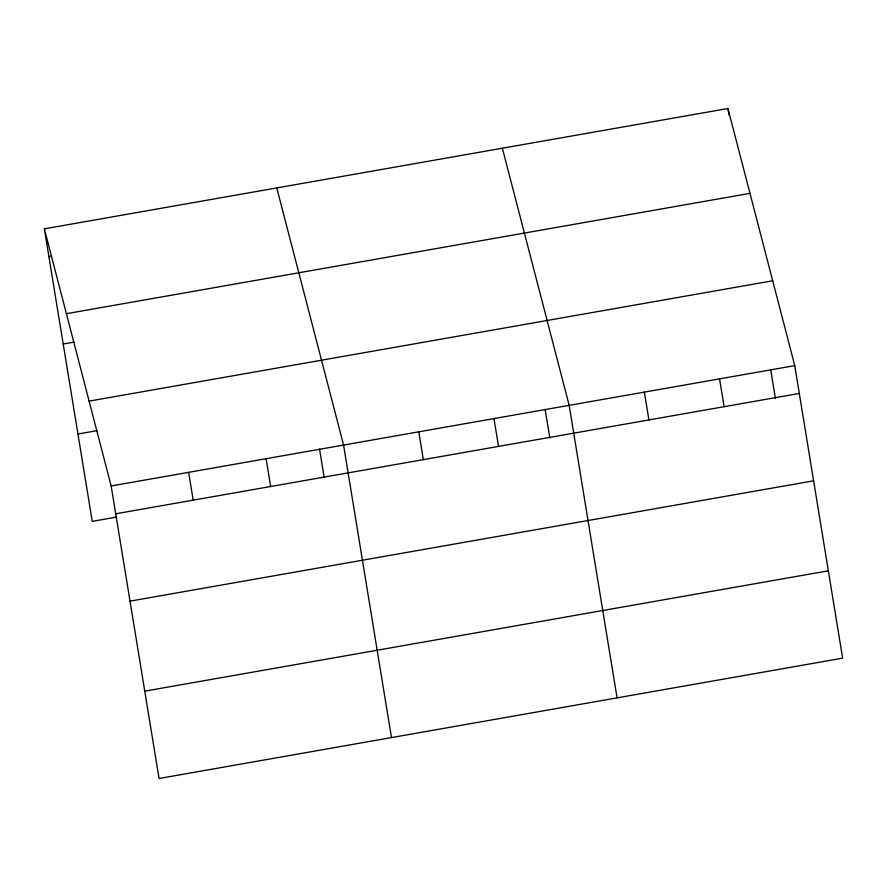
<?xml version="1.0" encoding="UTF-8"?>
<svg xmlns="http://www.w3.org/2000/svg" width="887" height="887" viewBox="0 0 887 887"><rect width="100%" height="100%" fill="white"/><g stroke="black" fill="none" stroke-linecap="round" stroke-linejoin="round"><path stroke-width="1.33" d="M44.35 228.846L727.939 108.502L794.752 365.632L842.65 658.154L159.061 778.498L111.163 485.976L44.35 228.846L92.248 521.368L116.718 517.054M48.907 256.653L51.623 256.177M66.403 313.699L749.981 193.355M63.21 344.012L74.087 342.094M89.11 401.124L772.699 280.78M77.945 434.009L96.971 430.661M111.163 485.976L794.752 365.632M115.72 513.795L799.298 393.451M130.023 601.142L813.612 480.809M144.758 691.15L828.347 570.807M502.352 148.218L569.166 405.348L617.064 697.869M276.766 187.922L343.579 445.063L391.477 737.585M727.939 108.502L729.025 115.122M770.703 369.624L775.393 398.296M719.557 378.871L724.114 406.689M644.361 392.109L648.918 419.928M545.117 409.339L549.807 438.001M493.97 418.586L498.527 446.405M418.775 431.825L423.332 459.643M319.531 449.055L324.221 477.716M266.111 458.701L270.657 486.519M188.632 472.339L193.189 500.157"/></g></svg>
